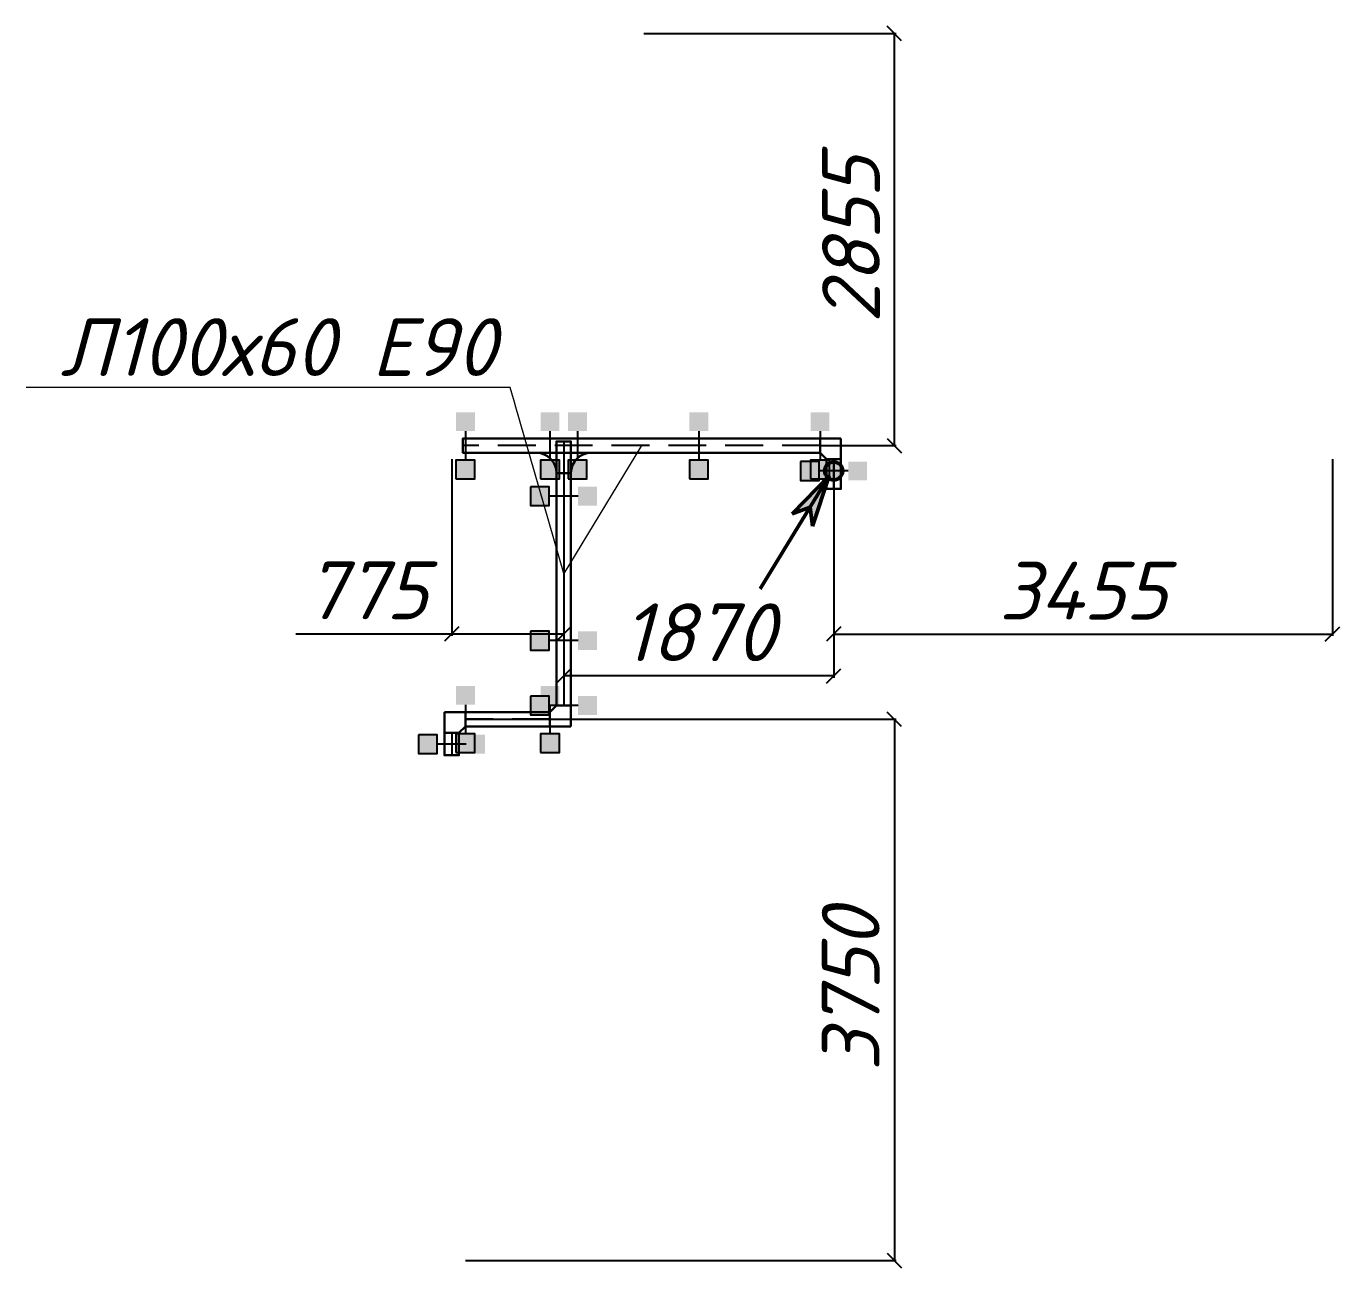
# Model space of a CAD drawing. Extents: x 221643 to 289394, y 86804 to 109436.
# Drawn here: x 281285 to 282194, y 104458 to 105318 of the extents above; entities that cross this region are included whole.
import ezdxf
from ezdxf import colors
from ezdxf.entities.mleader import LeaderData, LeaderLine
from ezdxf.math import Vec2, Vec3

# ---------------------------------------------------------------- set-up
doc = ezdxf.new("R2010")
doc.units = 0
doc.linetypes.add('DASHED2', pattern=[0.375, 0.25, -0.125])
doc.layers.get('Defpoints').update_dxf_attribs({"color": 140})
doc.layers.add('BAKS_opis', color=7, linetype='Continuous')
doc.layers.add("E_Прив'язки", color=24, linetype='Continuous')
for name, color, linetype, lineweight in [('E_Лотки_аварійні', 1, 'Continuous', 30), ('E_Позначення', 7, 'Continuous', 15), ('E_Щити', 1, 'Continuous', 50)]:
    doc.layers.add(name, color=color, linetype=linetype, lineweight=lineweight)
doc.layers.add('E_Лотки_опори_опуски', color=2, linetype='Continuous', plot=False)
doc.styles.add('GOST 2.304', font='isocpeui.ttf')
doc.styles.add('ROMANS', font='ROMANS')
doc.styles.get("Standard").update_dxf_attribs({"font": 'arial.ttf'})
doc.styles.add('ГОСТ 2.304', font='isocpeui.ttf')
doc.dimstyles.new('ISO-25', dxfattribs={"dimtxt": 2.5, "dimasz": 2.5, "dimexe": 1.25, "dimexo": 0.625, "dimtad": 1, "dimtxsty": 'Standard', "dimcen": 2.5, "dimadec": 0, "dimazin": 0, "dimtfac": 1, "dimtmove": 0, "dimatfit": 3, "dimfxl": 1, "dimarcsym": 0})

# ---------------------------------------------------------------- blocks, each defined once
blk = doc.blocks.new('*U16')
at = {"lineweight": -2}
h = blk.add_hatch(color=256, dxfattribs=at)
edge = h.paths.add_edge_path()
edge.add_arc((0.07, 0), 1.28, 0, 360)
h = blk.add_hatch(color=256, dxfattribs=at)
h.paths.add_polyline_path([(-0.47, -0.71), (-5.33, -6.22), (-2.9, -5.18)])
h.paths.add_polyline_path([(-0.47, -0.71), (-2.9, -5.18), (-2.45, -7.79)])
for p, q in [((-9.24, -16.84), (-0.47, -0.71)), ((-0.47, -0.71), (-5.33, -6.22)), ((-0.47, -0.71), (-5.33, -6.22)), ((-0.47, -0.71), (-2.45, -7.79)), ((-0.47, -0.71), (-2.45, -7.79)), ((-5.33, -6.22), (-2.9, -5.18)), ((-5.33, -6.22), (-2.9, -5.18)), ((-2.9, -5.18), (-2.45, -7.79)), ((-2.9, -5.18), (-2.45, -7.79))]:
    blk.add_line(p, q, dxfattribs=at)
blk.add_circle((0.11, 0), 1.24, dxfattribs=at)
blk = doc.blocks.new('A$C7FF703E6')
at = {"linetype": 'Continuous'}
for p, q in [((0, 145), (100, 145)), ((0, 145), (0, 0)), ((100, 145), (145, 100)), ((145, 100), (145, 0)), ((145, 0), (0, 0))]:
    blk.add_line(p, q, dxfattribs=at)
blk = doc.blocks.new('KK___100')
at = {"xscale": 0.1, "yscale": 0.1, "zscale": 0.1, "rotation": 270}
blk.add_blockref('A$C7FF703E6', (-5, 14.5), dxfattribs=at)
at = {"style": 'ROMANS', "flags": 9}
for tag, p in [('SYMBOL', (-1386.75, 2120.91)), ('ID', (-1386.41, 2120.91)), ('NAME', (-1386.1, 2120.91)), ('TYP', (-1385.77, 2120.91)), ('LENGTH', (-1385.44, 2120.91)), ('ATT_1', (-1385.11, 2120.91)), ('ATT_2', (-1384.76, 2120.91)), ('ATT_3', (-1384.4, 2120.91)), ('ATT_4', (-1384.05, 2120.91)), ('ATT_5', (-1383.68, 2120.91)), ('LUSTRO', (-1383.31, 2120.91)), ('P1', (-1382.96, 2120.91)), ('P2', (-1382.68, 2120.91)), ('AN', (-1382.37, 2120.91))]:
    blk.add_attdef(tag, p, '', height=0.3, rotation=90, dxfattribs=at)
blk = doc.blocks.new('BAKS_785')
at = {"layer": 'BAKS_opis', "linetype": 'DASHED2', "ltscale": 105}
blk.add_line((0, 0), (0, 20.5), dxfattribs=at)
at = {"layer": 'E_Лотки_аварійні'}
for points in [[(5, 0), (5, 20.5), (-5, 20.5), (-5, 0)], [(-5, 0), (-5, 20.5), (5, 20.5), (5, 0)], [(-5, 0), (-5, 20.5), (-5, 20.5), (-5, 0)], [(5, 0), (5, 20.5), (5, 20.5), (5, 0)]]:
    blk.add_3dface(points, dxfattribs=at)
at = {"flags": 1}
for tag, p in [('ATT_2', (0, 30)), ('ATT_3', (0, 30)), ('ATT_1', (0, 30)), ('ATT_4', (0, 30)), ('ATT_5', (0, 30)), ('AN', (0, 30)), ('TYP', (0, 30)), ('P2X', (0, 30)), ('P2Y', (0, 30)), ('NAME', (0, 30)), ('P1X', (0, 30)), ('P1Y', (0, 30)), ('ID', (-5, 0)), ('LENGTH', (0, 0))]:
    blk.add_attdef(tag, p, '', height=2.5, dxfattribs=at)
at = {"layer": 'BAKS_opis', "flags": 1}
blk.add_attdef('SYMBOL', (-8, 15), '', height=10, rotation=90, dxfattribs=at)
blk = doc.blocks.new('BAKS_787')
at = {"layer": 'BAKS_opis', "linetype": 'DASHED2', "ltscale": 105}
blk.add_line((0, 0), (-247.33, 0), dxfattribs=at)
at = {"layer": 'E_Лотки_аварійні'}
for points in [[(0, 5), (-247.33, 5), (-247.33, -5), (0, -5)], [(0, 5), (-247.33, 5), (-247.33, 5), (0, 5)], [(0, -5), (-247.33, -5), (-247.33, 5), (0, 5)], [(0, -5), (-247.33, -5), (-247.33, -5), (0, -5)]]:
    blk.add_3dface(points, dxfattribs=at)
at = {"flags": 1}
for tag, p in [('ATT_2', (-256.83, 0)), ('ATT_3', (-256.83, 0)), ('ATT_1', (-256.83, 0)), ('ATT_4', (-256.83, 0)), ('ATT_5', (-256.83, 0)), ('AN', (-256.83, 0)), ('TYP', (-256.83, 0)), ('P2X', (-256.83, 0)), ('P2Y', (-256.83, 0)), ('NAME', (-256.83, 0)), ('P1X', (-256.83, 0)), ('P1Y', (-256.83, 0)), ('LENGTH', (9.5, 0)), ('ID', (9.5, -5))]:
    blk.add_attdef(tag, p, '', height=2.5, dxfattribs=at)
at = {"layer": 'BAKS_opis', "flags": 1}
blk.add_attdef('SYMBOL', (-123.67, 8), '', height=10, rotation=0.00001, dxfattribs=at)
blk = doc.blocks.new('BAKS_790')
at = {"layer": 'BAKS_opis', "linetype": 'DASHED2', "ltscale": 105}
blk.add_line((0, 0), (0, -182.98), dxfattribs=at)
at = {"layer": 'E_Лотки_аварійні'}
for points in [[(-5, 0), (-5, -182.98), (5, -182.98), (5, 0)], [(-5, 0), (-5, -182.98), (-5, -182.98), (-5, 0)], [(5, 0), (5, -182.98), (-5, -182.98), (-5, 0)], [(5, 0), (5, -182.98), (5, -182.98), (5, 0)]]:
    blk.add_3dface(points, dxfattribs=at)
at = {"flags": 1}
for tag, p in [('LENGTH', (0, 0)), ('ID', (5, 0)), ('ATT_2', (0, -192.48)), ('ATT_3', (0, -192.48)), ('ATT_1', (0, -192.48)), ('ATT_4', (0, -192.48)), ('ATT_5', (0, -192.48)), ('AN', (0, -192.48)), ('TYP', (0, -192.48)), ('P2X', (0, -192.48)), ('P2Y', (0, -192.48)), ('NAME', (0, -192.48)), ('P1X', (0, -192.48)), ('P1Y', (0, -192.48))]:
    blk.add_attdef(tag, p, '', height=2.5, dxfattribs=at)
at = {"layer": 'BAKS_opis', "flags": 1}
blk.add_attdef('SYMBOL', (8, -96.24), '', height=10, rotation=270, dxfattribs=at)
blk = doc.blocks.new('BAKS_791')
at = {"layer": 'BAKS_opis', "linetype": 'DASHED2', "ltscale": 105}
blk.add_line((0, 0), (0, -15.5), dxfattribs=at)
at = {"layer": 'E_Лотки_аварійні'}
for points in [[(-5, 0), (-5, -15.5), (5, -15.5), (5, 0)], [(-5, 0), (-5, -15.5), (-5, -15.5), (-5, 0)], [(5, 0), (5, -15.5), (-5, -15.5), (-5, 0)], [(5, 0), (5, -15.5), (5, -15.5), (5, 0)]]:
    blk.add_3dface(points, dxfattribs=at)
at = {"flags": 1}
for tag, p in [('LENGTH', (0, 9.5)), ('ID', (5, 9.5)), ('ATT_2', (0, -15.5)), ('ATT_3', (0, -15.5)), ('ATT_1', (0, -15.5)), ('ATT_4', (0, -15.5)), ('ATT_5', (0, -15.5)), ('AN', (0, -15.5)), ('TYP', (0, -15.5)), ('P2X', (0, -15.5)), ('P2Y', (0, -15.5)), ('LUSTRO', (0, -15.5)), ('NAME', (0, -15.5)), ('P1X', (0, -15.5)), ('P1Y', (0, -15.5))]:
    blk.add_attdef(tag, p, '', height=2.5, dxfattribs=at)
at = {"layer": 'BAKS_opis', "flags": 1}
blk.add_attdef('SYMBOL', (8, -3), '', height=10, rotation=270, dxfattribs=at)
blk = doc.blocks.new('BAKS_792')
at = {"layer": 'BAKS_opis', "linetype": 'DASHED2', "ltscale": 105}
blk.add_line((0, 0), (-58.57, 0), dxfattribs=at)
at = {"layer": 'E_Лотки_аварійні'}
for points in [[(0, 5), (-58.57, 5), (-58.57, -5), (0, -5)], [(0, 5), (-58.57, 5), (-58.57, 5), (0, 5)], [(0, -5), (-58.57, -5), (-58.57, 5), (0, 5)], [(0, -5), (-58.57, -5), (-58.57, -5), (0, -5)]]:
    blk.add_3dface(points, dxfattribs=at)
at = {"flags": 1}
for tag, p in [('ATT_2', (-68.07, 0)), ('ATT_3', (-68.07, 0)), ('ATT_1', (-68.07, 0)), ('ATT_4', (-68.07, 0)), ('ATT_5', (-68.07, 0)), ('AN', (-68.07, 0)), ('TYP', (-68.07, 0)), ('P2X', (-68.07, 0)), ('P2Y', (-68.07, 0)), ('NAME', (-68.07, 0)), ('P1X', (-68.07, 0)), ('P1Y', (-68.07, 0)), ('LENGTH', (9.5, 0)), ('ID', (9.5, -5))]:
    blk.add_attdef(tag, p, '', height=2.5, dxfattribs=at)
at = {"layer": 'BAKS_opis', "flags": 1}
blk.add_attdef('SYMBOL', (-29.29, 8), '', height=10, rotation=0.00001, dxfattribs=at)
blk = doc.blocks.new('podpora_200')
for points in [[(-6.53, 10), (0, 10), (6.53, 10), (6.53, 23.06), (-6.53, 23.06)], [(-6.53, -23.06), (6.53, -23.06), (6.53, -10), (-6.53, -10)]]:
    blk.add_hatch(color=256).paths.add_polyline_path(points)
blk.add_line((0, 10), (0, -10))
blk.add_lwpolyline([(-6.53, -23.06), (6.53, -23.06), (6.53, -10), (-6.53, -10)], close=True)
at = {"style": 'ROMANS', "flags": 9}
for tag, p in [('ELEM', (3.29, 10.49)), ('SYMBOL', (3.32, 14.86)), ('TYP', (3.32, 13.88)), ('ATT_1', (3.32, 13.22)), ('ATT_2', (3.32, 12.87)), ('ATT_3', (3.32, 12.52)), ('ATT_4', (3.32, 12.16)), ('ATT_5', (3.32, 11.79)), ('AN', (3.32, 10.83)), ('ID', (3.32, 14.52)), ('NAME', (3.32, 14.21)), ('LENGTH', (3.32, 13.56)), ('P1', (3.32, 11.42)), ('P2', (3.32, 11.14))]:
    blk.add_attdef(tag, p, '', height=0.3, dxfattribs=at)
blk = doc.blocks.new('_None')
blk = doc.blocks.new('_Oblique')
at = {"color": 0, "linetype": 'ByBlock', "lineweight": -2}
blk.add_line((-0.5, -0.5), (0.5, 0.5), dxfattribs=at)
blk = doc.blocks.new('*D368')
at = {"layer": 'Defpoints', "color": 0, "transparency": 16777216}
for p in [(281843.79, 105017.94), (282189.18, 105017.94), (282189.18, 104896.91)]:
    blk.add_point(p, dxfattribs=at)
at = {"layer": "E_Прив'язки", "color": 0, "lineweight": -2, "transparency": 16777216}
for p, q in [((281843.79, 105017.94), (281843.79, 104895.66)), ((282189.18, 105017.94), (282189.18, 104895.66)), ((281843.79, 104896.91), (282189.18, 104896.91))]:
    blk.add_line(p, q, dxfattribs=at)
at = {"layer": "E_Прив'язки", "color": 0, "lineweight": -2, "transparency": 16777216, "xscale": 10, "yscale": 10, "zscale": 10, "rotation": 180}
blk.add_blockref('_Oblique', (281843.79, 104896.91), dxfattribs=at)
at = {"layer": "E_Прив'язки", "color": 0, "lineweight": -2, "transparency": 16777216, "xscale": 10, "yscale": 10, "zscale": 10}
blk.add_blockref('_Oblique', (282189.18, 104896.91), dxfattribs=at)
at = {"layer": "E_Прив'язки", "color": 0, "transparency": 16777216, "insert": (282016.48, 104926.91), "char_height": 40, "attachment_point": 5, "style": 'GOST 2.304', "bg_fill": 3, "box_fill_scale": 1.1, "bg_fill_color": 256, "bg_fill_true_color": 13158600, "bg_fill_transparency": 0}
blk.add_mtext('3455', dxfattribs=at)
blk = doc.blocks.new('*D369')
at = {"layer": 'Defpoints', "color": 0, "transparency": 16777216}
for p in [(281656.79, 105017.94), (281843.79, 105017.94), (281656.79, 104867.84)]:
    blk.add_point(p, dxfattribs=at)
at = {"layer": "E_Прив'язки", "color": 0, "lineweight": -2, "transparency": 16777216}
for p, q in [((281656.79, 105017.94), (281656.79, 104866.59)), ((281843.79, 105017.94), (281843.79, 104866.59)), ((281843.79, 104867.84), (281656.79, 104867.84))]:
    blk.add_line(p, q, dxfattribs=at)
at = {"layer": "E_Прив'язки", "color": 0, "lineweight": -2, "transparency": 16777216, "xscale": 10, "yscale": 10, "zscale": 10, "rotation": 180}
blk.add_blockref('_Oblique', (281656.79, 104867.84), dxfattribs=at)
at = {"layer": "E_Прив'язки", "color": 0, "lineweight": -2, "transparency": 16777216, "xscale": 10, "yscale": 10, "zscale": 10}
blk.add_blockref('_Oblique', (281843.79, 104867.84), dxfattribs=at)
at = {"layer": "E_Прив'язки", "color": 0, "transparency": 16777216, "insert": (281750.29, 104898.1), "char_height": 40, "attachment_point": 5, "style": 'GOST 2.304', "bg_fill": 3, "box_fill_scale": 1.1, "bg_fill_color": 256, "bg_fill_true_color": 13158600, "bg_fill_transparency": 0}
blk.add_mtext('1870', dxfattribs=at)
blk = doc.blocks.new('*D370')
at = {"layer": 'Defpoints', "color": 0, "transparency": 16777216}
for p in [(281579.21, 105017.94), (281656.79, 105017.94), (281579.21, 104896.91)]:
    blk.add_point(p, dxfattribs=at)
at = {"layer": "E_Прив'язки", "color": 0, "lineweight": -2, "transparency": 16777216}
for p, q in [((281579.21, 105017.94), (281579.21, 104895.66)), ((281656.79, 105017.94), (281656.79, 104895.66)), ((281579.21, 104896.91), (281471.21, 104896.91)), ((281656.79, 104896.91), (281579.21, 104896.91))]:
    blk.add_line(p, q, dxfattribs=at)
at = {"layer": "E_Прив'язки", "color": 0, "lineweight": -2, "transparency": 16777216, "xscale": 10, "yscale": 10, "zscale": 10, "rotation": 180}
blk.add_blockref('_Oblique', (281579.21, 104896.91), dxfattribs=at)
at = {"layer": "E_Прив'язки", "color": 0, "lineweight": -2, "transparency": 16777216, "xscale": 10, "yscale": 10, "zscale": 10}
blk.add_blockref('_Oblique', (281656.79, 104896.91), dxfattribs=at)
at = {"layer": "E_Прив'язки", "color": 0, "transparency": 16777216, "insert": (281520.21, 104927.17), "char_height": 40, "attachment_point": 5, "style": 'GOST 2.304', "bg_fill": 3, "box_fill_scale": 1.1, "bg_fill_color": 256, "bg_fill_true_color": 13158600, "bg_fill_transparency": 0}
blk.add_mtext('775', dxfattribs=at)
blk = doc.blocks.new('*D371')
at = {"layer": 'Defpoints', "color": 0, "transparency": 16777216}
for p in [(281712.21, 105312.91), (281885.75, 105312.91), (281834.29, 105027.44)]:
    blk.add_point(p, dxfattribs=at)
at = {"layer": "E_Прив'язки", "color": 0, "lineweight": -2, "transparency": 16777216}
for p, q in [((281712.21, 105312.91), (281887, 105312.91)), ((281885.75, 105027.44), (281885.75, 105312.91)), ((281834.29, 105027.44), (281887, 105027.44))]:
    blk.add_line(p, q, dxfattribs=at)
at = {"layer": "E_Прив'язки", "color": 0, "lineweight": -2, "transparency": 16777216, "xscale": 10, "yscale": 10, "zscale": 10}
for p, rotation in [((281885.75, 105312.91), 90), ((281885.75, 105027.44), 270)]:
    blk.add_blockref('_Oblique', p, dxfattribs=dict(at, rotation=rotation))
at = {"layer": "E_Прив'язки", "color": 0, "transparency": 16777216, "insert": (281855.75, 105170.18), "char_height": 40, "attachment_point": 5, "rotation": 90, "style": 'GOST 2.304', "bg_fill": 3, "box_fill_scale": 1.1, "bg_fill_color": 256, "bg_fill_true_color": 13158600, "bg_fill_transparency": 0}
blk.add_mtext('2855', dxfattribs=at)
blk = doc.blocks.new('*D372')
at = {"layer": 'Defpoints', "color": 0, "transparency": 16777216}
for p in [(281588.72, 104837.87), (281588.72, 104462.91), (281885.78, 104462.91)]:
    blk.add_point(p, dxfattribs=at)
at = {"layer": "E_Прив'язки", "color": 0, "lineweight": -2, "transparency": 16777216}
for p, q in [((281588.72, 104837.87), (281887.03, 104837.87)), ((281885.78, 104837.87), (281885.78, 104462.91)), ((281588.72, 104462.91), (281887.03, 104462.91))]:
    blk.add_line(p, q, dxfattribs=at)
at = {"layer": "E_Прив'язки", "color": 0, "lineweight": -2, "transparency": 16777216, "xscale": 10, "yscale": 10, "zscale": 10}
for p, rotation in [((281885.78, 104837.87), 90), ((281885.78, 104462.91), 270)]:
    blk.add_blockref('_Oblique', p, dxfattribs=dict(at, rotation=rotation))
at = {"layer": "E_Прив'язки", "color": 0, "transparency": 16777216, "insert": (281855.52, 104650.39), "char_height": 40, "attachment_point": 5, "rotation": 90, "style": 'GOST 2.304', "bg_fill": 3, "box_fill_scale": 1.1, "bg_fill_color": 256, "bg_fill_true_color": 13158600, "bg_fill_transparency": 0}
blk.add_mtext('3750', dxfattribs=at)
blk = doc.blocks.new('A$C4863500E')
at = {"linetype": 'Continuous'}
for p, q in [((380, 140), (0, 140)), ((240, 0), (140, 0))]:
    blk.add_line(p, q, dxfattribs=at)
for centre, start, end in [((0, 0), 0, 90), ((380, 0), 90, 180)]:
    blk.add_arc(centre, 140, start, end, dxfattribs=at)
blk = doc.blocks.new('TKD___100')
at = {"xscale": 0.1, "yscale": 0.1, "zscale": 0.1}
blk.add_blockref('A$C4863500E', (-19, -14), dxfattribs=at)
at = {"style": 'ROMANS', "flags": 9}
for tag, p in [('SYMBOL', (4.95, 15.01)), ('TYP', (4.95, 14.03)), ('ATT_1', (4.95, 13.37)), ('ATT_2', (4.95, 13.02)), ('ATT_3', (4.95, 12.67)), ('ATT_4', (4.95, 12.31)), ('ATT_5', (4.95, 11.94)), ('AN', (4.95, 10.64)), ('ID', (4.95, 14.67)), ('NAME', (4.95, 14.36)), ('LENGTH', (4.95, 13.71)), ('LUSTRO', (4.95, 11.58)), ('P1', (4.95, 11.23)), ('P2', (4.95, 10.94))]:
    blk.add_attdef(tag, p, '', height=0.3, dxfattribs=at)

msp = doc.modelspace()

# ---------------------------------------------------------------- block references
at = {"layer": 'E_Лотки_аварійні'}
for name, p in [('BAKS_787', (281834.2873, 105027.4417)), ('BAKS_790', (281656.7887, 105030.3477)), ('BAKS_785', (281843.7873, 104997.4417)), ('BAKS_792', (281647.2887, 104837.871)), ('BAKS_791', (281579.2172, 104828.371))]:
    msp.add_blockref(name, p, dxfattribs=at)
at = {"layer": 'E_Лотки_аварійні', "xscale": -1}
for p, rotation in [((281843.7873, 105017.9417), 359.9999999999963), ((281588.7172, 104837.871), 89.9999999999927)]:
    msp.add_blockref('KK___100', p, dxfattribs=dict(at, rotation=rotation))
at = {"layer": 'E_Лотки_аварійні', "rotation": 180.0000000000037}
msp.add_blockref('KK___100', (281656.7887, 104847.371), dxfattribs=at)
at = {"layer": 'E_Лотки_опори_опуски'}
for p in [(281588.7142, 105027.4417), (281647.2887, 105027.4417), (281666.2887, 105027.4417), (281750.4007, 105027.4417), (281834.2873, 105027.4417), (281588.7172, 104837.871), (281647.2887, 104837.871)]:
    msp.add_blockref('podpora_200', p, dxfattribs=at)
at = {"layer": 'E_Лотки_опори_опуски', "rotation": 270}
for p in [(281843.7873, 105009.8477), (281656.7887, 104992.3448), (281656.7887, 104892.3448), (281656.7887, 104847.371), (281579.2172, 104820.621)]:
    msp.add_blockref('podpora_200', p, dxfattribs=at)
at = {"layer": 'E_Щити', "xscale": 5.000000000000004, "yscale": 5.000000000000004, "zscale": 5.000000000000004, "rotation": 357.0874877686715}
msp.add_blockref('*U16', (281843.2283, 105009.8822), dxfattribs=at)

# ---------------------------------------------------------------- next in the draw order: dimensions: what is measured, and where the dimension line sits
at = {"layer": "E_Прив'язки"}
dim = msp.add_linear_dim(base=(282189.1781, 104896.9119), p1=(281843.7873, 105017.9417), p2=(282189.1781, 105017.9417), dimstyle='ISO-25', override={"dimtxt": 40, "dimasz": 10, "dimexo": 0, "dimgap": 10, "dimlfac": 10, "dimrnd": 5, "dimtxsty": 'GOST 2.304', "dimblk1": 'Oblique', "dimblk2": 'Oblique', "dimsah": 1, "dimfxl": 1.25, "dimtfill": 1}, dxfattribs=at)
dim.commit()
dim.dimension.update_dxf_attribs({"geometry": '*D368', "text_midpoint": (282016.4827, 104926.9119)})
dim = msp.add_linear_dim(base=(281885.7819, 104462.909), p1=(281588.7172, 104837.871), p2=(281588.7172, 104462.909), angle=90, dimstyle='ISO-25', override={"dimtxt": 40, "dimasz": 10, "dimexo": 0, "dimgap": 10, "dimlfac": 10, "dimrnd": 5, "dimtxsty": 'GOST 2.304', "dimblk1": 'Oblique', "dimblk2": 'Oblique', "dimsah": 1, "dimfxl": 1.25, "dimtfill": 1}, dxfattribs=at)
dim.commit()
dim.dimension.update_dxf_attribs({"geometry": '*D372', "text_midpoint": (281855.5243, 104650.39)})

# ---------------------------------------------------------------- next in the draw order: dimensions: what is measured, and where the dimension line sits
dim = msp.add_linear_dim(base=(281656.7887, 104867.8428), p1=(281843.7873, 105017.9417), p2=(281656.7887, 105017.9417), dimstyle='ISO-25', override={"dimtxt": 40, "dimasz": 10, "dimexo": 0, "dimgap": 10, "dimlfac": 10, "dimrnd": 5, "dimtxsty": 'GOST 2.304', "dimblk1": 'Oblique', "dimblk2": 'Oblique', "dimsah": 1, "dimfxl": 1.25, "dimtfill": 1}, dxfattribs=at)
dim.commit()
dim.dimension.update_dxf_attribs({"geometry": '*D369', "text_midpoint": (281750.288, 104898.1004)})

# ---------------------------------------------------------------- next in the draw order: dimensions: what is measured, and where the dimension line sits
dim = msp.add_linear_dim(base=(281885.7492, 105312.909), p1=(281834.2873, 105027.4417), p2=(281712.2087, 105312.909), angle=90, dimstyle='ISO-25', override={"dimtxt": 40, "dimasz": 10, "dimexo": 0, "dimgap": 10, "dimlfac": 10, "dimrnd": 5, "dimtxsty": 'GOST 2.304', "dimblk1": 'Oblique', "dimblk2": 'Oblique', "dimsah": 1, "dimfxl": 1.25, "dimtfill": 1}, dxfattribs=at)
dim.commit()
dim.dimension.update_dxf_attribs({"geometry": '*D371', "text_midpoint": (281855.7492, 105170.1754)})
dim = msp.add_linear_dim(base=(281579.21422, 104896.91187), p1=(281656.78865, 105017.94173), p2=(281579.21422, 105017.94173), dimstyle='ISO-25', override={"dimtxt": 40, "dimasz": 10, "dimexo": 0, "dimgap": 10, "dimlfac": 10, "dimrnd": 5, "dimtxsty": 'GOST 2.304', "dimblk1": 'Oblique', "dimblk2": 'Oblique', "dimsah": 1, "dimfxl": 1.25, "dimtfill": 1}, dxfattribs=at)
dim.commit()
dim.dimension.update_dxf_attribs({"geometry": '*D370', "text_midpoint": (281520.21422, 104927.16944)})

# ---------------------------------------------------------------- next in the draw order: block references
at = {"layer": 'E_Лотки_аварійні'}
msp.add_blockref('TKD___100', (281656.7887, 105022.4417), dxfattribs=at)

# ---------------------------------------------------------------- next in the draw order: leaders
at = {"layer": 'E_Позначення'}
ml = msp.add_multileader_mtext('Standard', dxfattribs=at)
ml.set_content('Л100х60 Е90', color=256, style='ГОСТ 2.304')
ml.set_leader_properties(color=256, linetype='ByLayer', lineweight=-1)
ml.set_arrow_properties(name='NONE')
ml.build(insert=Vec2(0, 0))
ml.multileader.update_dxf_attribs({"has_dogleg": 0, "text_left_attachment_type": 6, "text_right_attachment_type": 6, "dogleg_length": 0, "arrow_head_size": 0.1})
ctx = ml.context
ctx.base_point, ctx.char_height, ctx.arrow_head_size, ctx.landing_gap_size, ctx.plane_origin = Vec3(281273.7639, 105067.6727), 40, 0.1, 10, Vec3(284129.1058, 104616.9978)
ctx.left_attachment, ctx.right_attachment, ctx.text_align_type = 6, 6, 2
notes = []
notes.append((ctx, [(1, (1, 1, 0), (281619.7942, 105067.6727), (-1, 0), 0, [(1, [(281710.6221, 105027.4417), (281656.7887, 104938.8593)], 0, [])])]))
ctx.mtext.insert, ctx.mtext.alignment, ctx.mtext.flow_direction = Vec3(281609.7942, 105115.6727), 3, 5
ctx.mtext.has_bg_fill, ctx.mtext.bg_color, ctx.mtext.bg_scale_factor, ctx.mtext.bg_transparency, ctx.mtext.use_window_bg_color = 1, -1027028792, 1.5, 0, 1
for ctx, leaders in notes:
    for number, flags, end, landing, length, lines in leaders:
        leader = LeaderData()
        leader.index, (leader.has_last_leader_line, leader.has_dogleg_vector, leader.attachment_direction) = number, flags
        leader.last_leader_point, leader.dogleg_vector, leader.dogleg_length = Vec3(end), Vec3(landing), length
        for number, points, colour, breaks in lines:
            line = LeaderLine()
            line.index, line.vertices, line.color, line.breaks = number, Vec3.list(points), colors.encode_raw_color(colour), breaks
            leader.lines.append(line)
        ctx.leaders.append(leader)

doc.saveas('drawing.dxf')
